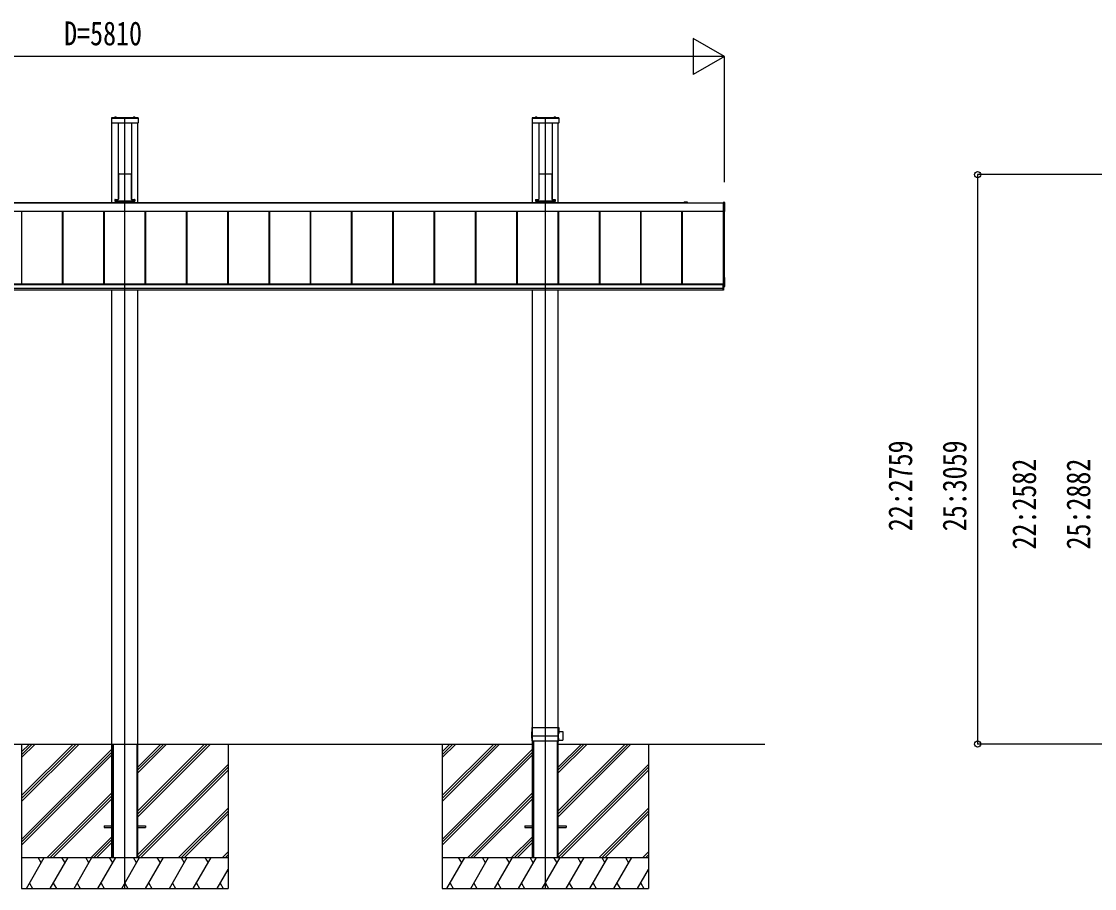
# Model space of a CAD drawing. Units: millimetres, scale not verified. Extents: x -14718 to 14718, y -10395 to 10395.
# Drawn here: x -9831 to -4633, y -6166 to -1965 of the extents above; entities that cross this region are included whole.
import ezdxf
from ezdxf.enums import TextEntityAlignment as Align

# ---------------------------------------------------------------- set-up
doc = ezdxf.new("R2010")
doc.units = ezdxf.units.MM
doc.header["$LTSCALE"] = 40
for name, color, linetype in [('0-3_YKK_12', 2, 'Continuous'), ('0-4_YKK_13', 4, 'Continuous'), ('0-5_YKK_A1', 4, 'Continuous'), ('0-6_YKK_D', 6, 'Continuous')]:
    doc.layers.add(name, color=color, linetype=linetype)
doc.styles.add('ＭＳ ゴシック', font='')
doc.styles.get('ＭＳ ゴシック').set_extended_font_data('MS Gothic')

msp = doc.modelspace()

# ---------------------------------------------------------------- linework, layer by layer
at = {"layer": '0-3_YKK_12'}
for p, q in [((-9330.24, -6165.53), (-9330.24, -2435.53)), ((-7293.24, -6165.53), (-7293.24, -2435.53))]:
    msp.add_line(p, q, dxfattribs=at)
at = {"layer": '0-4_YKK_13'}
for p, q in [((-9394.74, -2432.53), (-9394.74, -2456.53)), ((-9265.74, -2432.53), (-9394.74, -2432.53)), ((-9265.74, -2435.03), (-9394.74, -2435.03)), ((-9265.74, -2435.53), (-9394.74, -2435.53)), ((-9381.14, -2431.99), (-9381.14, -2431.79)), ((-9380.6, -2432.53), (-9369.89, -2432.53)), ((-9380.49, -2432.53), (-9380.14, -2432.53)), ((-9377.61, -2429.21), (-9376.39, -2431.67)), ((-9375.24, -2432.27), (-9376.39, -2431.67)), ((-9375.24, -2432.27), (-9374.1, -2431.67)), ((-9372.87, -2429.21), (-9374.1, -2431.67)), ((-9369.34, -2431.99), (-9369.34, -2431.79)), ((-9291.14, -2431.99), (-9291.14, -2431.79)), ((-9290.6, -2432.53), (-9279.89, -2432.53)), ((-9287.61, -2429.21), (-9286.39, -2431.67)), ((-9285.24, -2432.27), (-9286.39, -2431.67)), ((-9285.24, -2432.27), (-9284.1, -2431.67)), ((-9282.87, -2429.21), (-9284.1, -2431.67)), ((-9279.34, -2431.99), (-9279.34, -2431.79)), ((-9265.74, -2432.53), (-9265.74, -2456.53)), ((-7357.74, -2432.53), (-7357.74, -2456.53)), ((-7228.74, -2432.53), (-7357.74, -2432.53)), ((-7228.74, -2435.03), (-7357.74, -2435.03)), ((-7228.74, -2435.53), (-7357.74, -2435.53)), ((-7344.14, -2431.99), (-7344.14, -2431.79)), ((-7343.6, -2432.53), (-7332.89, -2432.53)), ((-7343.49, -2432.53), (-7343.14, -2432.53)), ((-7340.61, -2429.21), (-7339.39, -2431.67)), ((-7338.24, -2432.27), (-7339.39, -2431.67)), ((-7338.24, -2432.27), (-7337.1, -2431.67)), ((-7335.87, -2429.21), (-7337.1, -2431.67)), ((-7332.34, -2431.99), (-7332.34, -2431.79)), ((-7254.14, -2431.99), (-7254.14, -2431.79)), ((-7253.6, -2432.53), (-7242.89, -2432.53)), ((-7250.61, -2429.21), (-7249.39, -2431.67)), ((-7248.24, -2432.27), (-7249.39, -2431.67)), ((-7248.24, -2432.27), (-7247.1, -2431.67)), ((-7245.87, -2429.21), (-7247.1, -2431.67)), ((-7242.34, -2431.99), (-7242.34, -2431.79)), ((-7228.74, -2432.53), (-7228.74, -2456.53)), ((-9267.74, -2458.53), (-9392.74, -2458.53)), ((-7230.74, -2458.53), (-7355.74, -2458.53)), ((-9361.49, -2709.69), (-9361.49, -2824.74)), ((-9361.13, -2703.85), (-9361.48, -2709.34)), ((-9360.63, -2703.38), (-9358.59, -2703.38)), ((-9358.28, -2703.7), (-9358.59, -2703.38)), ((-9358.28, -2703.7), (-9302.2, -2703.7)), ((-9302.2, -2703.7), (-9301.89, -2703.38)), ((-9301.89, -2703.38), (-9299.85, -2703.38)), ((-9299.35, -2703.85), (-9299, -2709.34)), ((-9298.99, -2709.69), (-9298.99, -2824.74)), ((-7324.49, -2709.69), (-7324.49, -2824.74)), ((-7324.13, -2703.85), (-7324.48, -2709.34)), ((-7323.63, -2703.38), (-7321.59, -2703.38)), ((-7321.28, -2703.7), (-7321.59, -2703.38)), ((-7321.28, -2703.7), (-7265.2, -2703.7)), ((-7265.2, -2703.7), (-7264.89, -2703.38)), ((-7264.89, -2703.38), (-7262.85, -2703.38)), ((-7262.35, -2703.85), (-7262, -2709.34)), ((-7261.99, -2709.69), (-7261.99, -2824.74)), ((-9378.11, -2828), (-9378.11, -2835.49)), ((-9378.11, -2834.83), (-9282.37, -2834.83)), ((-9378.11, -2835.49), (-9282.37, -2835.49)), ((-9377.61, -2827.5), (-9362.6, -2827.5)), ((-9361.49, -2824.74), (-9361.6, -2826.56)), ((-9298.99, -2824.74), (-9298.88, -2826.56)), ((-9297.88, -2827.5), (-9282.87, -2827.5)), ((-9282.37, -2828), (-9282.37, -2835.49)), ((-7341.11, -2828), (-7341.11, -2835.49)), ((-7341.11, -2834.83), (-7245.37, -2834.83)), ((-7341.11, -2835.49), (-7245.37, -2835.49)), ((-7340.61, -2827.5), (-7325.6, -2827.5)), ((-7324.49, -2824.74), (-7324.6, -2826.56)), ((-7261.99, -2824.74), (-7261.88, -2826.56)), ((-7260.88, -2827.5), (-7245.87, -2827.5)), ((-7245.37, -2828), (-7245.37, -2835.49)), ((-6423.74, -2884.49), (-6423.74, -2843.46)), ((-6431.74, -2885.26), (-6431.74, -2885.75)), ((-6431.74, -2885.75), (-6424.21, -2885.29)), ((-6424.21, -3206.33), (-6425.24, -3206.26)), ((-6423.74, -3247.85), (-6423.74, -3206.82)), ((-6433.74, -3235.75), (-6433.74, -3267.03)), ((-6430.24, -3235.75), (-6433.74, -3235.75)), ((-6433.74, -3258.2), (-6430.24, -3258.2)), ((-6430.24, -3267.03), (-6433.74, -3267.03)), ((-6433.24, -3235.75), (-6433.24, -3267.03)), ((-6430.24, -3235.75), (-6430.24, -3267.03)), ((-6430.24, -3249.02), (-6424.21, -3248.66)), ((-7358.24, -5425.53), (-7357.9, -5385.83)), ((-7357.6, -5385.53), (-7228.89, -5385.53)), ((-7356.74, -5385.83), (-7356.74, -5450.23)), ((-7355.74, -5450.23), (-7355.74, -5385.83)), ((-7230.74, -5385.83), (-7230.74, -5450.23)), ((-7229.74, -5450.23), (-7229.74, -5385.83)), ((-7228.59, -5385.83), (-7228.34, -5414.71)), ((-7228.43, -5404.18), (-7208.54, -5404.53)), ((-7208.24, -5404.83), (-7208.24, -5446.24)), ((-7358.03, -5450.23), (-7358.24, -5425.53)), ((-7358.24, -5425.53), (-7229.74, -5425.53)), ((-7357.73, -5450.53), (-7228.76, -5450.53)), ((-7228.34, -5414.71), (-7229.74, -5414.71)), ((-7228.34, -5436.35), (-7229.74, -5436.35)), ((-7228.46, -5450.23), (-7228.34, -5436.35)), ((-7228.43, -5446.88), (-7208.54, -5446.54))]:
    msp.add_line(p, q, dxfattribs=at)
msp.add_lwpolyline([(-6424.21, -2842.97), (-6431.74, -2842.5), (-6431.74, -2843), (-6431.74, -2885.26)], dxfattribs=at)
for centre, radius, start, end in [((-9380.6, -2431.99), 0.545, 180, 270), ((-9380.59, -2431.79), 0.55, 138.43917, 180), ((-9375.24, -2436.53), 7.7, 41.56083, 138.43917), ((-9369.89, -2431.99), 0.545, 270, 0), ((-9369.89, -2431.79), 0.55, 0, 41.56083), ((-9290.6, -2431.99), 0.545, 180, 270), ((-9290.59, -2431.79), 0.55, 138.43917, 180), ((-9285.24, -2436.53), 7.7, 41.56083, 138.43917), ((-9279.89, -2431.99), 0.545, 270, 0), ((-9279.89, -2431.79), 0.55, 0, 41.56083), ((-7343.6, -2431.99), 0.545, 180, 270), ((-7343.59, -2431.79), 0.55, 138.43917, 180), ((-7338.24, -2436.53), 7.7, 41.56083, 138.43917), ((-7332.89, -2431.99), 0.545, 270, 0), ((-7332.89, -2431.79), 0.55, 0, 41.56083), ((-7253.6, -2431.99), 0.545, 180, 270), ((-7253.59, -2431.79), 0.55, 138.43917, 180), ((-7248.24, -2436.53), 7.7, 41.56083, 138.43917), ((-7242.89, -2431.99), 0.545, 270, 0), ((-7242.89, -2431.79), 0.55, 0, 41.56083), ((-9392.74, -2456.53), 2, 180, 270), ((-9267.74, -2456.53), 2, 270, 0), ((-7355.74, -2456.53), 2, 180, 270), ((-7230.74, -2456.53), 2, 270, 0), ((-6424.24, -2843.46), 0.497, 0.05228, 86.83056), ((-6424.61, -2884.52), 0.873, 297.46207, 2.25858), ((-6424.24, -3206.82), 0.497, 0.05228, 86.83056), ((-6424.61, -3247.88), 0.873, 297.46207, 2.25858), ((-7357.6, -5385.83), 0.3, 90, 179.5), ((-7357.04, -5385.83), 0.3, 0, 90), ((-7355.44, -5385.83), 0.3, 90, 180), ((-7231.04, -5385.83), 0.3, 0, 90), ((-7229.44, -5385.83), 0.3, 90, 180), ((-7228.89, -5385.83), 0.3, 0.5, 90), ((-7208.54, -5404.83), 0.3, 0, 89), ((-7357.73, -5450.23), 0.3, 180.5, 270), ((-7357.04, -5450.23), 0.3, 270, 0), ((-7355.44, -5450.23), 0.3, 180, 270), ((-7231.04, -5450.23), 0.3, 270, 0), ((-7229.44, -5450.23), 0.3, 180, 270), ((-7228.76, -5450.23), 0.3, 270, 359.5), ((-7208.54, -5446.24), 0.3, 271, 0)]:
    msp.add_arc(centre, radius, start, end, dxfattribs=at)
for centre, major_axis, ratio, start_param, end_param in [((-9361.45, -2709.34), (0.031, 0.5), 0.061627, 1.5746234, 2.3600215), ((-9360.63, -2703.88), (0.346, -0.364), 0.996462, 2.3838095, 3.8892836), ((-9299.85, -2703.88), (-0.346, -0.364), 0.996462, 2.3939017, 3.8993758), ((-9299.04, -2709.34), (-0.031, 0.5), 0.061627, 3.9231638, 4.7085619), ((-7324.45, -2709.34), (0.031, 0.5), 0.061627, 1.5746234, 2.3600215), ((-7323.63, -2703.88), (0.346, -0.364), 0.996462, 2.3838095, 3.8892836), ((-7262.85, -2703.88), (-0.346, -0.364), 0.996462, 2.3939017, 3.8993758), ((-7262.04, -2709.34), (-0.031, 0.5), 0.061627, 3.9231638, 4.7085619), ((-9377.61, -2828), (0.355, -0.355), 0.99628, 2.358058, 3.9251274), ((-9362.6, -2826.5), (0.691, -0.728), 0.996462, 5.5254021, 7.0308762), ((-9297.88, -2826.5), (-0.691, -0.728), 0.996462, 5.5354944, 7.0409685), ((-9282.87, -2828), (-0.355, -0.355), 0.99628, 2.358058, 3.9251274), ((-7340.61, -2828), (0.355, -0.355), 0.99628, 2.358058, 3.9251274), ((-7325.6, -2826.5), (0.691, -0.728), 0.996462, 5.5254021, 7.0308762), ((-7260.88, -2826.5), (-0.691, -0.728), 0.996462, 5.5354944, 7.0409685), ((-7245.87, -2828), (-0.355, -0.355), 0.99628, 2.358058, 3.9251274)]:
    msp.add_ellipse(centre, major_axis=major_axis, ratio=ratio, start_param=start_param, end_param=end_param, dxfattribs=at)
at = {"layer": '0-5_YKK_A1'}
for p, q in [((-9392.74, -2843.06), (-9392.74, -2458.53)), ((-9362.24, -2458.53), (-9362.24, -2827.43)), ((-9298.24, -2458.53), (-9298.24, -2827.43)), ((-9267.74, -2843.06), (-9267.74, -2458.53)), ((-7355.74, -2843.06), (-7355.74, -2458.53)), ((-7325.24, -2458.53), (-7325.24, -2827.43)), ((-7261.24, -2458.53), (-7261.24, -2827.43)), ((-7230.74, -2843.06), (-7230.74, -2458.53)), ((-9362.24, -2802.33), (-9361.49, -2802.33)), ((-9298.99, -2802.33), (-9298.24, -2802.33)), ((-7325.24, -2802.33), (-7324.49, -2802.33)), ((-7261.99, -2802.33), (-7261.24, -2802.33)), ((-12228.74, -2844.04), (-6431.74, -2844.04)), ((-12039.49, -2843.06), (-6620.99, -2843.06)), ((-9375.24, -2835.49), (-9375.24, -2843.06)), ((-9285.24, -2835.49), (-9285.24, -2843.06)), ((-7338.24, -2835.49), (-7338.24, -2843.06)), ((-7248.24, -2835.49), (-7248.24, -2843.06)), ((-6615.7, -2840.56), (-6620.99, -2840.56)), ((-6620.99, -2843.06), (-6607.54, -2843.06)), ((-6607.24, -2840.56), (-6614.78, -2840.56)), ((-6607.24, -2843.36), (-6607.24, -2844.04)), ((-6604.74, -2844.04), (-6604.74, -2843.06)), ((-12228.74, -2883.95), (-6431.74, -2883.95)), ((-12228.74, -2884.23), (-6431.74, -2884.23)), ((-9829.14, -3236.14), (-9829.14, -2884.23)), ((-9828.74, -3236.14), (-9828.74, -2884.23)), ((-9631.74, -3236.14), (-9631.74, -2884.23)), ((-9629.14, -3236.14), (-9629.14, -2884.23)), ((-9628.74, -3236.14), (-9628.74, -2884.23)), ((-9431.74, -3236.14), (-9431.74, -2884.23)), ((-9429.14, -3236.14), (-9429.14, -2884.23)), ((-9428.74, -3236.14), (-9428.74, -2884.23)), ((-9231.74, -3236.14), (-9231.74, -2884.23)), ((-9229.14, -3236.14), (-9229.14, -2884.23)), ((-9228.74, -3236.14), (-9228.74, -2884.23)), ((-9031.74, -3236.14), (-9031.74, -2884.23)), ((-9029.14, -3236.14), (-9029.14, -2884.23)), ((-9028.74, -3236.14), (-9028.74, -2884.23)), ((-8831.74, -3236.14), (-8831.74, -2884.23)), ((-8831.74, -3236.14), (-8831.74, -2884.23)), ((-8829.14, -3236.14), (-8829.14, -2884.23)), ((-8829.14, -3236.14), (-8829.14, -2884.23)), ((-8828.74, -3236.14), (-8828.74, -2884.23)), ((-8631.74, -3236.14), (-8631.74, -2884.23)), ((-8629.14, -3236.14), (-8629.14, -2884.23)), ((-8628.74, -3236.14), (-8628.74, -2884.23)), ((-8431.74, -3236.14), (-8431.74, -2884.23)), ((-8429.14, -3236.14), (-8429.14, -2884.23)), ((-8428.74, -3236.14), (-8428.74, -2884.23)), ((-8231.74, -3236.14), (-8231.74, -2884.23)), ((-8229.14, -3236.14), (-8229.14, -2884.23)), ((-8228.74, -3236.14), (-8228.74, -2884.23)), ((-8031.74, -3236.14), (-8031.74, -2884.23)), ((-8029.14, -3236.14), (-8029.14, -2884.23)), ((-8028.74, -3236.14), (-8028.74, -2884.23)), ((-7831.74, -3236.14), (-7831.74, -2884.23)), ((-7829.14, -3236.14), (-7829.14, -2884.23)), ((-7828.74, -3236.14), (-7828.74, -2884.23)), ((-7631.74, -3236.14), (-7631.74, -2884.23)), ((-7629.14, -3236.14), (-7629.14, -2884.23)), ((-7628.74, -3236.14), (-7628.74, -2884.23)), ((-7431.74, -3236.14), (-7431.74, -2884.23)), ((-7429.14, -3236.14), (-7429.14, -2884.23)), ((-7428.74, -3236.14), (-7428.74, -2884.23)), ((-7231.74, -3236.14), (-7231.74, -2884.23)), ((-7229.14, -3236.14), (-7229.14, -2884.23)), ((-7228.74, -3236.14), (-7228.74, -2884.23)), ((-7031.74, -3236.14), (-7031.74, -2884.23)), ((-7029.14, -3236.14), (-7029.14, -2884.23)), ((-7028.74, -3236.14), (-7028.74, -2884.23)), ((-6831.74, -3236.14), (-6831.74, -2884.23)), ((-6829.14, -3236.14), (-6829.14, -2884.23)), ((-6828.74, -3236.14), (-6828.74, -2884.23)), ((-6631.74, -3236.14), (-6631.74, -2884.23)), ((-6629.14, -3236.14), (-6629.14, -2884.23)), ((-6628.74, -3236.14), (-6628.74, -2884.23)), ((-6430.24, -3235.75), (-6430.24, -2885.66)), ((-6425.24, -3247.47), (-6425.24, -2885.36)), ((-12226.74, -3236.14), (-6433.74, -3236.14)), ((-12226.74, -3239.88), (-6433.74, -3239.88)), ((-12226.74, -3239.88), (-6433.74, -3239.88)), ((-12226.74, -3256.8), (-6433.74, -3256.8)), ((-12226.74, -3265.53), (-6433.74, -3265.53)), ((-9392.74, -6015.53), (-9392.74, -3265.53)), ((-9267.74, -6015.53), (-9267.74, -3265.53)), ((-7355.74, -6015.53), (-7355.74, -3265.53)), ((-7230.74, -6015.53), (-7230.74, -3265.53)), ((-6425.24, -3247.47), (-6430.24, -3247.47)), ((-7354.04, -5452.53), (-7350.54, -5452.53)), ((-7354.04, -5452.53), (-7354.04, -6015.53)), ((-7350.54, -5452.53), (-7350.54, -6015.53)), ((-7235.94, -5452.53), (-7232.44, -5452.53)), ((-7235.94, -5452.53), (-7235.94, -6015.53)), ((-7232.44, -5452.53), (-7232.44, -6015.53)), ((-11304.74, -5465.53), (-9392.74, -5465.53)), ((-9830.24, -5465.53), (-9830.24, -6165.53)), ((-9566.27, -5465.53), (-9830.24, -5729.5)), ((-9778.4, -5465.53), (-9830.24, -5517.37)), ((-9580.41, -5465.53), (-9830.24, -5715.36)), ((-9552.13, -5465.53), (-9830.24, -5743.64)), ((-9792.54, -5465.53), (-9830.24, -5503.23)), ((-9764.26, -5465.53), (-9830.24, -5531.51)), ((-9392.74, -5489.99), (-9830.24, -5927.49)), ((-9392.74, -5504.13), (-9830.24, -5941.63)), ((-9392.74, -5465.53), (-9267.74, -5465.53)), ((-9391.04, -5465.53), (-9391.04, -6015.53)), ((-9387.54, -5465.53), (-9387.54, -6015.53)), ((-9272.94, -5465.53), (-9272.94, -6015.53)), ((-9269.44, -5465.53), (-9269.44, -6015.53)), ((-9267.74, -5465.53), (-7355.74, -5465.53)), ((-8929.87, -5465.53), (-9267.74, -5803.4)), ((-9142.01, -5465.53), (-9267.74, -5591.27)), ((-8944.02, -5465.53), (-9267.74, -5789.26)), ((-8915.73, -5465.53), (-9267.74, -5817.54)), ((-9156.15, -5465.53), (-9267.74, -5577.12)), ((-9127.86, -5465.53), (-9267.74, -5605.41)), ((-8830.24, -5465.53), (-8830.24, -6165.53)), ((-7793.24, -5465.53), (-7793.24, -6165.53)), ((-7529.27, -5465.53), (-7793.24, -5729.5)), ((-7741.4, -5465.53), (-7793.24, -5517.37)), ((-7543.41, -5465.53), (-7793.24, -5715.36)), ((-7515.13, -5465.53), (-7793.24, -5743.64)), ((-7755.54, -5465.53), (-7793.24, -5503.23)), ((-7727.26, -5465.53), (-7793.24, -5531.51)), ((-7355.74, -5489.99), (-7793.24, -5927.49)), ((-7355.74, -5504.13), (-7793.24, -5941.63)), ((-7230.74, -5465.53), (-6230.24, -5465.53)), ((-6892.87, -5465.53), (-7230.74, -5803.4)), ((-7105.01, -5465.53), (-7230.74, -5591.27)), ((-6907.02, -5465.53), (-7230.74, -5789.26)), ((-6878.73, -5465.53), (-7230.74, -5817.54)), ((-7119.15, -5465.53), (-7230.74, -5577.12)), ((-7090.86, -5465.53), (-7230.74, -5605.41)), ((-6793.24, -5465.53), (-6793.24, -6165.53)), ((-9392.74, -5518.28), (-9830.24, -5955.78)), ((-7355.74, -5518.28), (-7793.24, -5955.78)), ((-8830.24, -5563.89), (-9267.74, -6001.39)), ((-8830.24, -5578.03), (-9267.74, -6015.53)), ((-8830.24, -5592.17), (-9253.6, -6015.53)), ((-6793.24, -5563.89), (-7230.74, -6001.39)), ((-6793.24, -5578.03), (-7230.74, -6015.53)), ((-6793.24, -5592.17), (-7216.6, -6015.53)), ((-9392.74, -5702.12), (-9706.15, -6015.53)), ((-9392.74, -5716.27), (-9692.01, -6015.53)), ((-7355.74, -5702.12), (-7669.15, -6015.53)), ((-7355.74, -5716.27), (-7655.01, -6015.53)), ((-9392.74, -5730.41), (-9677.86, -6015.53)), ((-7355.74, -5730.41), (-7640.86, -6015.53)), ((-8830.24, -5776.02), (-9069.75, -6015.53)), ((-8830.24, -5790.16), (-9055.61, -6015.53)), ((-8830.24, -5804.3), (-9041.47, -6015.53)), ((-6793.24, -5776.02), (-7032.75, -6015.53)), ((-6793.24, -5790.16), (-7018.61, -6015.53)), ((-6793.24, -5804.3), (-7004.47, -6015.53)), ((-9430.24, -5861.03), (-9430.24, -5870.03)), ((-9430.24, -5861.03), (-9392.74, -5861.03)), ((-9430.24, -5870.03), (-9392.74, -5870.03)), ((-9267.74, -5861.03), (-9230.24, -5861.03)), ((-9267.74, -5870.03), (-9230.24, -5870.03)), ((-9230.24, -5861.03), (-9230.24, -5870.03)), ((-7393.24, -5861.03), (-7393.24, -5870.03)), ((-7393.24, -5861.03), (-7355.74, -5861.03)), ((-7393.24, -5870.03), (-7355.74, -5870.03)), ((-7230.74, -5861.03), (-7193.24, -5861.03)), ((-7230.74, -5870.03), (-7193.24, -5870.03)), ((-7193.24, -5861.03), (-7193.24, -5870.03)), ((-9392.74, -5914.26), (-9494.02, -6015.53)), ((-7355.74, -5914.26), (-7457.02, -6015.53)), ((-9392.74, -5928.4), (-9479.87, -6015.53)), ((-9392.74, -5942.54), (-9465.73, -6015.53)), ((-7355.74, -5928.4), (-7442.87, -6015.53)), ((-7355.74, -5942.54), (-7428.73, -6015.53)), ((-9830.24, -6015.53), (-8830.24, -6015.53)), ((-9807.12, -6165.53), (-9720.52, -6015.53)), ((-9735.52, -6041.51), (-9750.52, -6015.53)), ((-9691.65, -6165.53), (-9605.05, -6015.53)), ((-9620.05, -6041.51), (-9635.05, -6015.53)), ((-9576.18, -6165.53), (-9489.58, -6015.53)), ((-9504.58, -6041.51), (-9519.58, -6015.53)), ((-9460.71, -6165.53), (-9374.11, -6015.53)), ((-9389.11, -6041.51), (-9404.11, -6015.53)), ((-9392.74, -6015.53), (-9267.74, -6015.53)), ((-9345.24, -6165.53), (-9258.64, -6015.53)), ((-9273.64, -6041.51), (-9288.64, -6015.53)), ((-9229.77, -6165.53), (-9143.17, -6015.53)), ((-9158.17, -6041.51), (-9173.17, -6015.53)), ((-9114.3, -6165.53), (-9027.7, -6015.53)), ((-9057.7, -6015.53), (-9042.7, -6041.51)), ((-8998.83, -6165.53), (-8912.23, -6015.53)), ((-8942.23, -6015.53), (-8927.23, -6041.51)), ((-8830.24, -5988.15), (-8857.62, -6015.53)), ((-8830.24, -6002.29), (-8843.48, -6015.53)), ((-7793.24, -6015.53), (-6793.24, -6015.53)), ((-7770.12, -6165.53), (-7683.52, -6015.53)), ((-7698.52, -6041.51), (-7713.52, -6015.53)), ((-7654.65, -6165.53), (-7568.05, -6015.53)), ((-7583.05, -6041.51), (-7598.05, -6015.53)), ((-7539.18, -6165.53), (-7452.58, -6015.53)), ((-7467.58, -6041.51), (-7482.58, -6015.53)), ((-7423.71, -6165.53), (-7337.11, -6015.53)), ((-7352.11, -6041.51), (-7367.11, -6015.53)), ((-7355.74, -6015.53), (-7230.74, -6015.53)), ((-7308.24, -6165.53), (-7221.64, -6015.53)), ((-7236.64, -6041.51), (-7251.64, -6015.53)), ((-7192.77, -6165.53), (-7106.17, -6015.53)), ((-7121.17, -6041.51), (-7136.17, -6015.53)), ((-7077.3, -6165.53), (-6990.7, -6015.53)), ((-7020.7, -6015.53), (-7005.7, -6041.51)), ((-6961.83, -6165.53), (-6875.23, -6015.53)), ((-6905.23, -6015.53), (-6890.23, -6041.51)), ((-6793.24, -5988.15), (-6820.62, -6015.53)), ((-6793.24, -6002.29), (-6806.48, -6015.53)), ((-8883.36, -6165.53), (-8830.24, -6073.53)), ((-6846.36, -6165.53), (-6793.24, -6073.53)), ((-9830.24, -6165.53), (-8830.24, -6165.53)), ((-9792.12, -6139.55), (-9777.12, -6165.53)), ((-9676.65, -6139.55), (-9661.65, -6165.53)), ((-9561.18, -6139.55), (-9546.18, -6165.53)), ((-9445.71, -6139.55), (-9430.71, -6165.53)), ((-9330.24, -6139.55), (-9315.24, -6165.53)), ((-9214.77, -6139.55), (-9199.77, -6165.53)), ((-9099.3, -6139.55), (-9084.3, -6165.53)), ((-8983.83, -6139.55), (-8968.83, -6165.53)), ((-8868.36, -6139.55), (-8853.36, -6165.53)), ((-7793.24, -6165.53), (-6793.24, -6165.53)), ((-7755.12, -6139.55), (-7740.12, -6165.53)), ((-7639.65, -6139.55), (-7624.65, -6165.53)), ((-7524.18, -6139.55), (-7509.18, -6165.53)), ((-7408.71, -6139.55), (-7393.71, -6165.53)), ((-7293.24, -6139.55), (-7278.24, -6165.53)), ((-7177.77, -6139.55), (-7162.77, -6165.53)), ((-7062.3, -6139.55), (-7047.3, -6165.53)), ((-6946.83, -6139.55), (-6931.83, -6165.53)), ((-6831.36, -6139.55), (-6816.36, -6165.53))]:
    msp.add_line(p, q, dxfattribs=at)
for centre, radius, start, end in [((-6620.99, -2841.81), 1.25, 90, 270), ((-6615.7, -2840.76), 0.2, 23.57818, 90), ((-6615.24, -2840.56), 0.3, 203.57818, 336.42182), ((-6614.78, -2840.76), 0.2, 90, 156.42182), ((-6607.54, -2843.36), 0.3, 0, 90), ((-6607.24, -2843.06), 2.5, 0, 90)]:
    msp.add_arc(centre, radius, start, end, dxfattribs=at)
at = {"layer": '0-6_YKK_D'}
for p, q in [((-6425.24, -2135.53), (-6576.8, -2048.03)), ((-6576.8, -2048.03), (-6576.8, -2223.03)), ((-6600.24, -2135.53), (-12060.24, -2135.53)), ((-6425.24, -2135.53), (-6728.35, -2135.53)), ((-6425.24, -2135.53), (-6576.8, -2223.03)), ((-6425.24, -2743.06), (-6425.24, -2134.53)), ((-4299.61, -2706.85), (-5200.61, -2706.85)), ((-5199.61, -2706.85), (-5199.61, -5465.53)), ((-4299.61, -5465.53), (-5200.61, -5465.53))]:
    msp.add_line(p, q, dxfattribs=at)
for centre in [(-5199.61, -2706.85), (-5199.61, -5465.53)]:
    msp.add_circle(centre, 14.88, dxfattribs=at)

# ---------------------------------------------------------------- texts
at = {"layer": '0-6_YKK_D', "style": 'ＭＳ ゴシック', "width": 0.8}
msp.add_text('D=5810', height=115.5, dxfattribs=at).set_placement((-9624.24, -2115.53), align=Align.BOTTOM_LEFT)
for s, p in [('22:2759', (-5482.11, -4434.79)), ('25:3059', (-5219.61, -4434.79)), ('22:2582', (-4882.11, -4523.34)), ('25:2882', (-4619.61, -4523.34))]:
    msp.add_text(s, height=115.5, rotation=90, dxfattribs=at).set_placement(p, align=Align.BOTTOM_LEFT)

doc.saveas('drawing.dxf')
